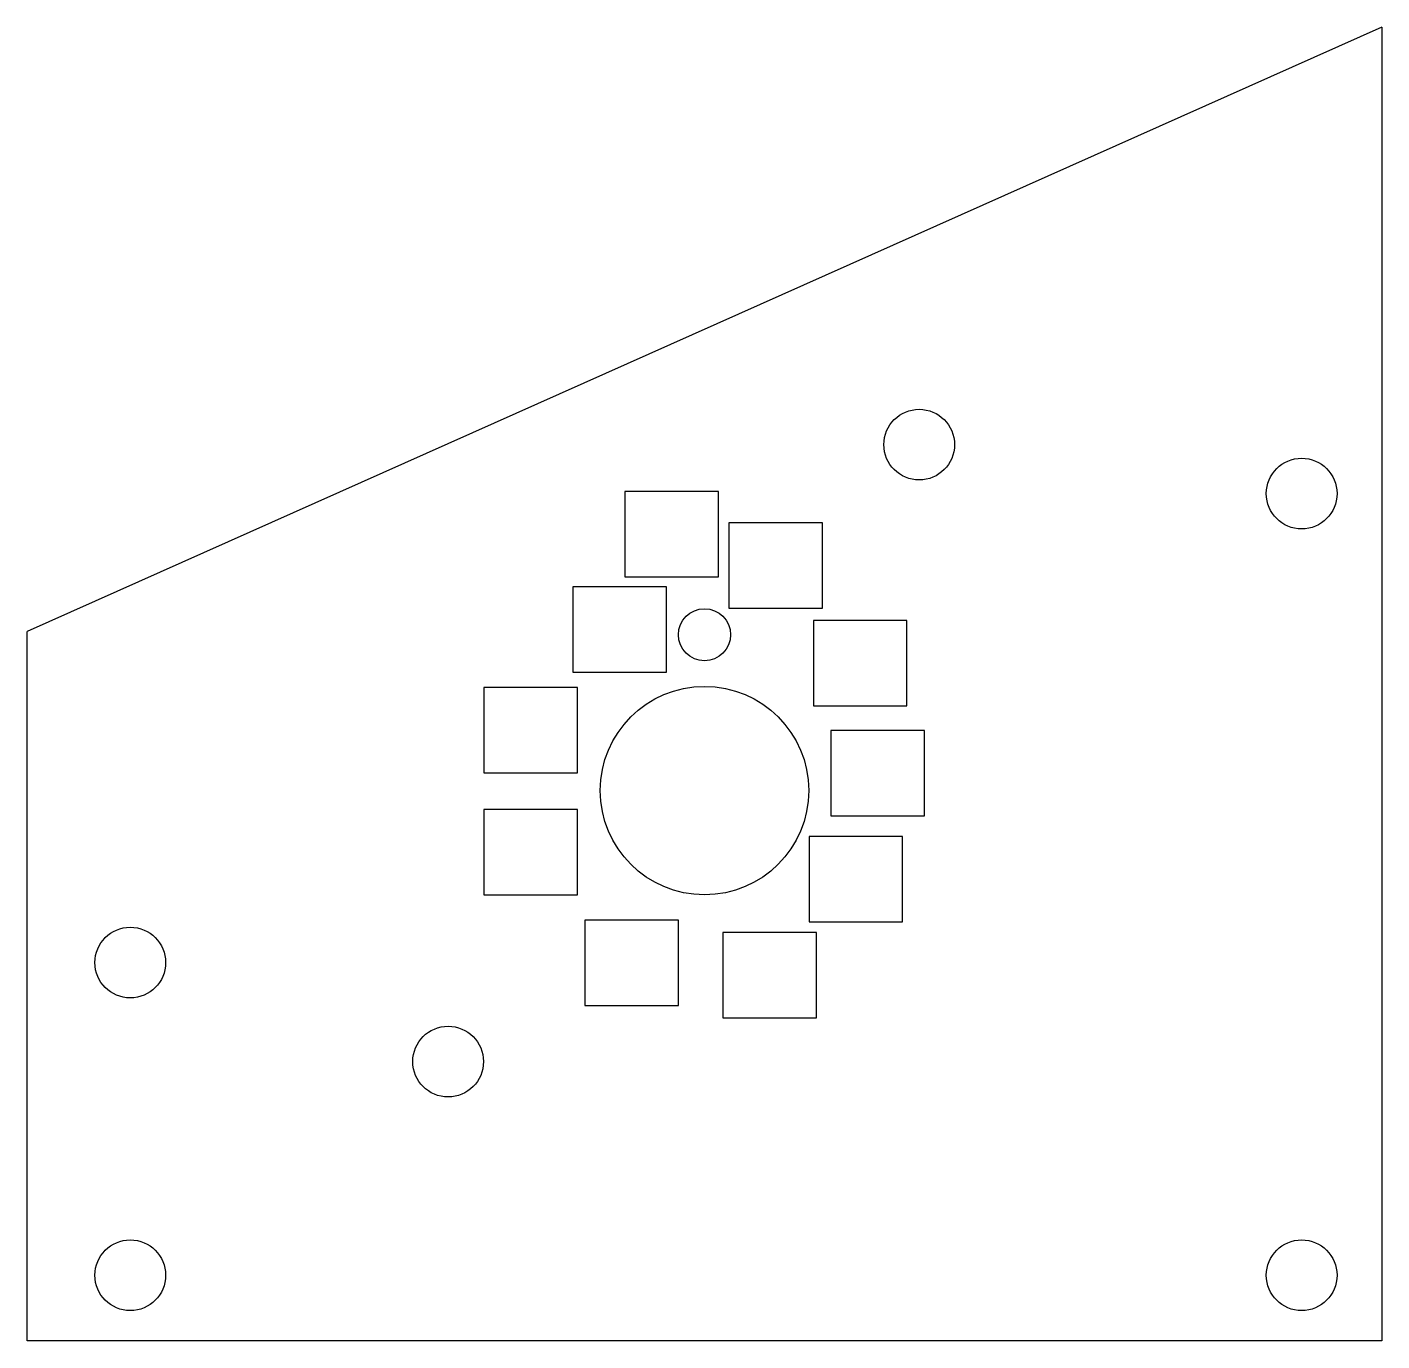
# Model space of a CAD drawing. Header units: millimetres. Extents: x -82.5 to 0, y 13.5 to 93.5.
import ezdxf

# ---------------------------------------------------------------- set-up
doc = ezdxf.new("R2010")
doc.units = ezdxf.units.MM

msp = doc.modelspace()

# ---------------------------------------------------------------- linework, layer by layer
at = {"color": 7, "linetype": 'Continuous', "lineweight": 25}
for p, q in [((0, 93.512), (-82.55, 56.682)), ((0, 93.512), (0, 13.462)), ((-46.132, 65.21), (-46.132, 60.01)), ((-40.432, 65.21), (-46.132, 65.21)), ((-40.432, 60.01), (-40.432, 65.21)), ((-39.787, 63.316), (-39.787, 58.116)), ((-34.087, 63.316), (-39.787, 63.316)), ((-34.087, 58.116), (-34.087, 63.316)), ((-46.132, 60.01), (-40.432, 60.01)), ((-49.288, 59.402), (-49.288, 54.202)), ((-43.588, 59.402), (-49.288, 59.402)), ((-43.588, 54.202), (-43.588, 59.402)), ((-39.787, 58.116), (-34.087, 58.116)), ((-34.642, 57.35), (-34.642, 52.15)), ((-28.942, 57.35), (-34.642, 57.35)), ((-28.942, 52.15), (-28.942, 57.35)), ((-82.55, 13.462), (-82.55, 56.682)), ((-49.288, 54.202), (-43.588, 54.202)), ((-54.711, 53.273), (-54.711, 48.073)), ((-49.011, 53.273), (-54.711, 53.273)), ((-49.011, 48.073), (-49.011, 53.273)), ((-34.642, 52.15), (-28.942, 52.15)), ((-33.569, 50.658), (-33.569, 45.458)), ((-27.869, 50.658), (-33.569, 50.658)), ((-27.869, 45.458), (-27.869, 50.658)), ((-54.711, 48.073), (-49.011, 48.073)), ((-54.711, 45.842), (-54.711, 40.642)), ((-49.011, 45.842), (-54.711, 45.842)), ((-49.011, 40.642), (-49.011, 45.842)), ((-33.569, 45.458), (-27.869, 45.458)), ((-34.902, 44.2), (-34.902, 39)), ((-29.202, 44.2), (-34.902, 44.2)), ((-29.202, 39), (-29.202, 44.2)), ((-54.711, 40.642), (-49.011, 40.642)), ((-48.564, 39.097), (-48.564, 33.897)), ((-42.864, 39.097), (-48.564, 39.097)), ((-42.864, 33.897), (-42.864, 39.097)), ((-34.902, 39), (-29.202, 39)), ((-40.16, 38.345), (-40.16, 33.145)), ((-34.46, 38.345), (-40.16, 38.345)), ((-34.46, 33.145), (-34.46, 38.345)), ((-48.564, 33.897), (-42.864, 33.897)), ((-40.16, 33.145), (-34.46, 33.145)), ((0, 13.462), (-82.55, 13.462))]:
    msp.add_line(p, q, dxfattribs=at)
for centre, radius in [((-28.194, 68.072), 2.153), ((-4.889, 65.088), 2.153), ((-41.275, 56.489), 1.587), ((-41.275, 46.99), 6.35), ((-76.263, 36.513), 2.153), ((-56.896, 30.48), 2.153), ((-76.263, 17.462), 2.153), ((-4.889, 17.462), 2.153)]:
    msp.add_circle(centre, radius, dxfattribs=at)

doc.saveas('drawing.dxf')
